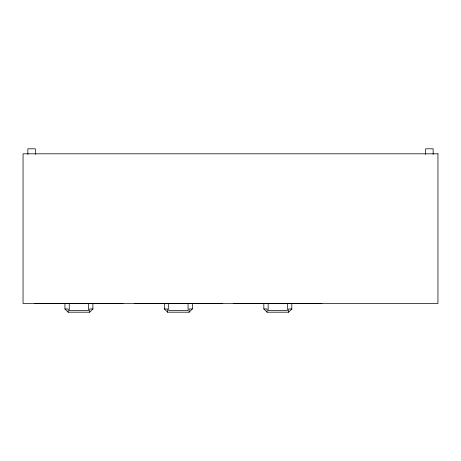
<?xml version="1.0" encoding="UTF-8"?>
<svg xmlns="http://www.w3.org/2000/svg" width="461" height="461" viewBox="0 0 461 461"><rect width="100%" height="100%" fill="white"/><g stroke="black" fill="none" stroke-linecap="round" stroke-linejoin="round"><path stroke-width="0.69" d="M64.938 303.592L64.938 308.968L68.165 312.201L89.682 312.201L92.909 308.968L92.909 303.592M164.387 303.592L164.387 308.968L167.614 312.201L189.131 312.201L192.358 308.968L192.358 303.592M263.83 303.592L263.83 308.968L267.063 312.201L288.58 312.201L291.807 308.968L291.807 303.592M34.811 303.592L123.035 303.592M134.26 303.592L222.484 303.592M233.71 303.592L321.934 303.592M64.938 308.968L68.165 308.968L68.165 312.201M92.909 308.968L89.682 308.968L89.682 312.201M164.387 308.968L167.614 308.968L167.614 312.201M192.358 308.968L189.131 308.968L189.131 312.201M263.83 308.968L267.063 308.968L267.063 312.201M291.807 308.968L288.58 308.968L288.58 312.201M433.138 154.423L433.138 148.799L425.653 148.799L425.653 154.423M287.503 303.592L287.503 310.478L268.135 310.478L268.135 303.592M188.053 303.592L188.053 310.478L168.691 310.478L168.691 303.592M88.61 303.592L88.61 310.478L69.242 310.478L69.242 303.592M35.347 154.423L35.347 148.799L27.862 148.799L27.862 154.423M437.95 153.807L23.05 153.807L23.05 303.511L437.95 303.511L437.95 153.807"/></g></svg>
